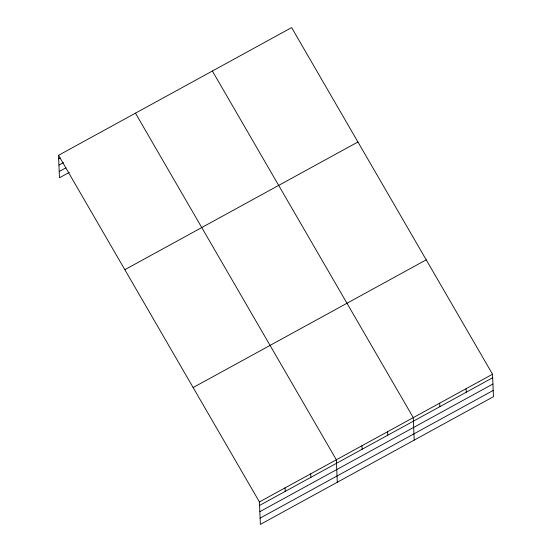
<?xml version="1.0" encoding="UTF-8"?>
<svg xmlns="http://www.w3.org/2000/svg" width="552" height="552" viewBox="0 0 552 552"><rect width="100%" height="100%" fill="white"/><g stroke="black" fill="none" stroke-linecap="round" stroke-linejoin="round"><path stroke-width="0.83" d="M58.54 155.305L291.628 27.6L492.522 374.221L493.46 396.695L260.371 524.4L259.426 501.927L58.54 155.305L59.478 177.778L69.283 172.403M58.684 158.817L60.196 157.989M58.947 165.076L63.473 162.592M59.216 171.52L66.005 167.801M124.835 269.693L357.924 141.988M193.138 387.545L426.227 259.84M259.426 501.927L492.522 374.221M259.578 505.439L492.667 377.734M259.84 511.697L492.929 383.992M260.109 518.142L493.198 390.436M212.382 71.022L413.269 417.643L414.207 440.116M135.461 113.16L336.347 459.788L337.293 482.255M466.102 388.698L466.247 392.21M439.682 403.174L439.834 406.686M387.628 431.692L387.773 435.204M361.988 445.74L362.133 449.252M310.707 473.837L310.859 477.349M285.067 487.878L285.218 491.39"/></g></svg>
